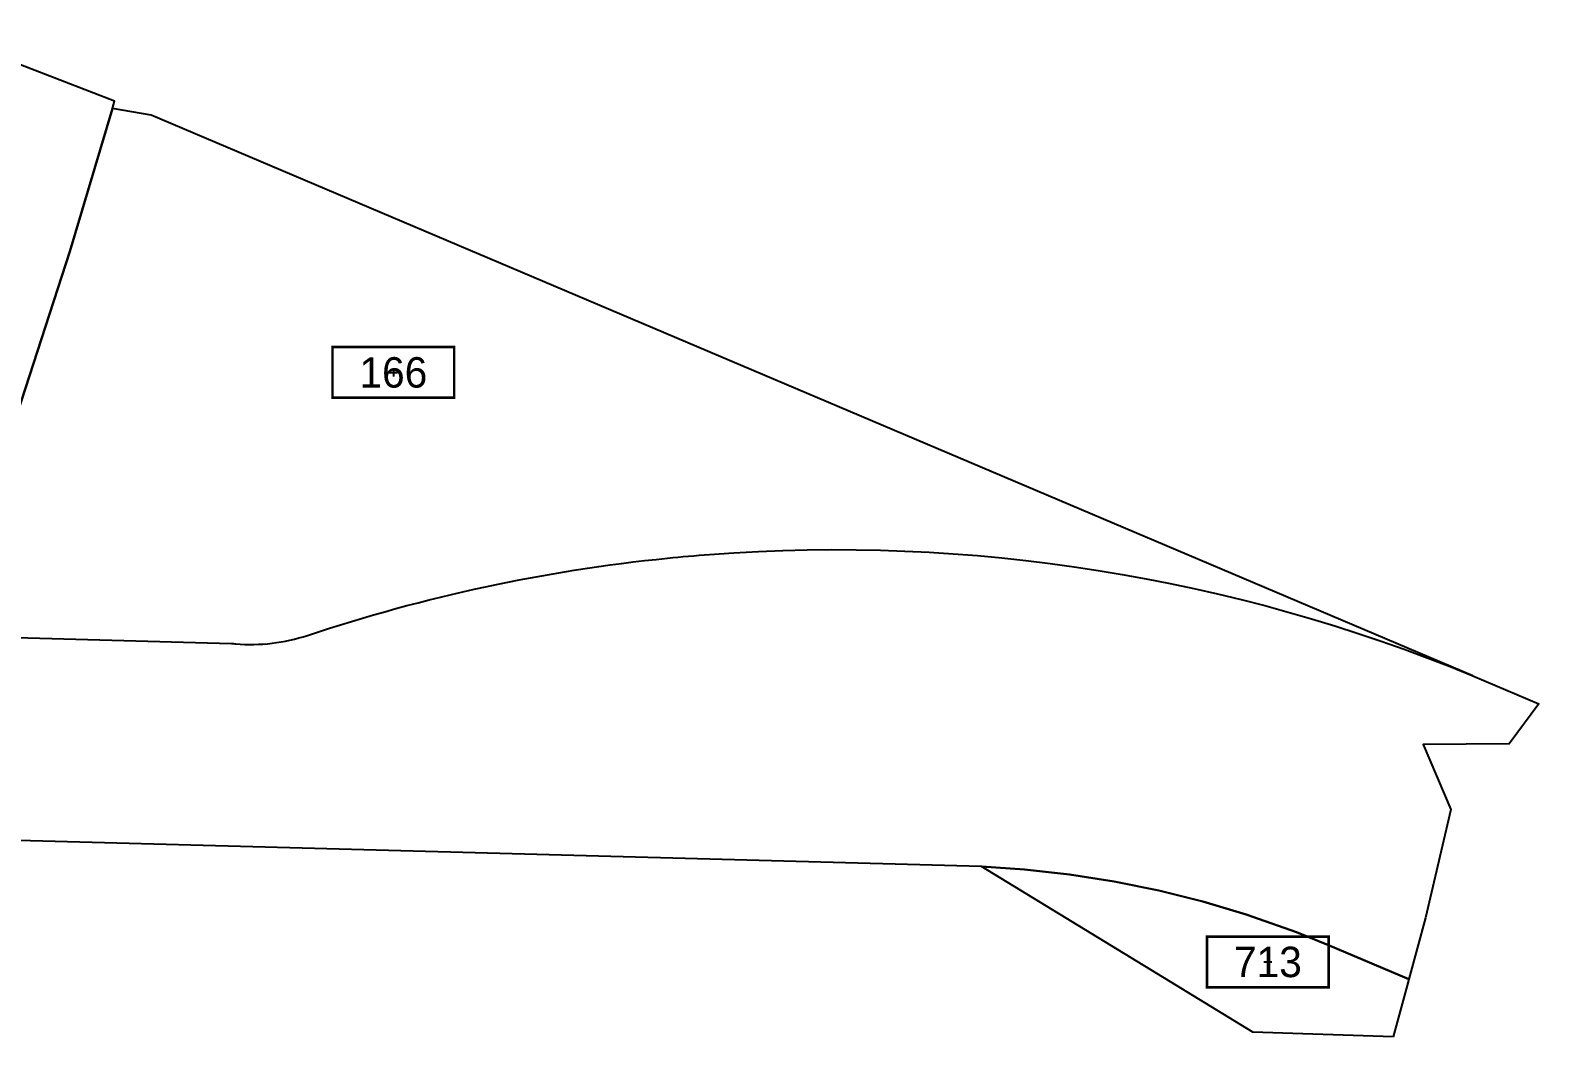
# Model space of a CAD drawing. Header units: metres. Extents: x 222509 to 223547, y 765290 to 766147.
# Drawn here: x 223431 to 223490.5, y 765642 to 765681.8 of the extents above; entities that cross this region are included whole.
import ezdxf
from ezdxf.enums import TextEntityAlignment as Align

# ---------------------------------------------------------------- set-up
doc = ezdxf.new("R2010")
doc.units = ezdxf.units.M
doc.layers.add('pcell', color=160, linetype='Continuous')
doc.layers.add('scellno', color=160, linetype='Continuous')
doc.styles.add('HEBTXT', font='HEBTXT.SHX', dxfattribs={"width": 0.86})

# ---------------------------------------------------------------- blocks, each defined once
blk = doc.blocks.new('Cellno')
at = {"color": 2}
for points in [[(-0.4, 0), (0.4, 0)], [(0, 0.4), (0, -0.4)]]:
    blk.add_lwpolyline(points, dxfattribs=at)
at = {"layer": 'scellno', "const_width": 0.25}
blk.add_lwpolyline([(6, 2.5), (-6, 2.5), (-6, -2.5), (6, -2.5)], close=True, dxfattribs=at)
at = {"layer": 'scellno', "style": 'HEBTXT'}
blk.add_attdef('CELLNO', text='', height=3, dxfattribs=at).set_placement((0, 0), align=Align.MIDDLE)
at = {"layer": 'scellno', "style": 'HEBTXT', "flags": 1}
for tag, p in [('CODE', (-0.29, -6)), ('AREA', (0.21, -8.97))]:
    blk.add_attdef(tag, text='', height=2.5, dxfattribs=at).set_placement(p, align=Align.CENTER)
blk = doc.blocks.new('G$C915B2375')
at = {"layer": 'pcell'}
blk.add_lwpolyline([(223428.075, 765657.859), (223438.956, 765657.565, 0.005761), (223439.118, 765657.55, 0.102123), (223441.95, 765657.885, -0.055109), (223456.152, 765660.93, -0.006317), (223457.812, 765661.077, -0.117166), (223487.918, 765656.29), (223490.525, 765655.184), (223489.354, 765653.611), (223485.964, 765653.58), (223487.057, 765651.018), (223486.057, 765646.736), (223485.398, 765644.324), (223482.227, 765645.669), (223480.97, 765646.181), (223478.98, 765646.872), (223477.265, 765647.382), (223475.53, 765647.815), (223473.776, 765648.17), (223472.009, 765648.446), (223470.231, 765648.643), (223468.534, 765648.764), (223417.355, 765650.148)], format="xyb", dxfattribs=at)
blk.add_lwpolyline([(223428.425, 765660.262), (223432.573, 765673.022), (223434.254, 765678.665), (223434.34, 765678.952), (223427.073, 765681.755)], dxfattribs=at)
blk.add_lwpolyline([(223438.956, 765657.565, 0.005761), (223439.118, 765657.55, 0.102123), (223441.95, 765657.885, -0.055109), (223456.152, 765660.93, -0.006317), (223457.812, 765661.077, -0.117166), (223487.918, 765656.29), (223435.778, 765678.398), (223434.254, 765678.665), (223432.573, 765673.022), (223428.425, 765660.262), (223428.075, 765657.859)], format="xyb", close=True, dxfattribs=at)
blk.add_lwpolyline([(223484.776, 765642.049), (223479.245, 765642.236), (223476.874, 765643.681), (223476.227, 765644.076), (223468.534, 765648.764), (223470.231, 765648.643), (223472.009, 765648.446), (223473.776, 765648.17), (223475.53, 765647.815), (223477.265, 765647.382), (223478.98, 765646.872), (223480.97, 765646.181), (223482.227, 765645.669), (223485.398, 765644.324), (223485.329, 765644.072)], close=True, dxfattribs=at)
at = {"layer": 'scellno', "xscale": 0.4, "yscale": 0.4, "zscale": 0.4}
for p, values in [((223445.337, 765668.257), {'CELLNO': '166'}), ((223479.837, 765645.003), {'CELLNO': '713'})]:
    blk.add_blockref('Cellno', p, dxfattribs=at).add_auto_attribs(values)

msp = doc.modelspace()

# ---------------------------------------------------------------- block references
msp.add_blockref('G$C915B2375', (0, 0))

doc.saveas('drawing.dxf')
